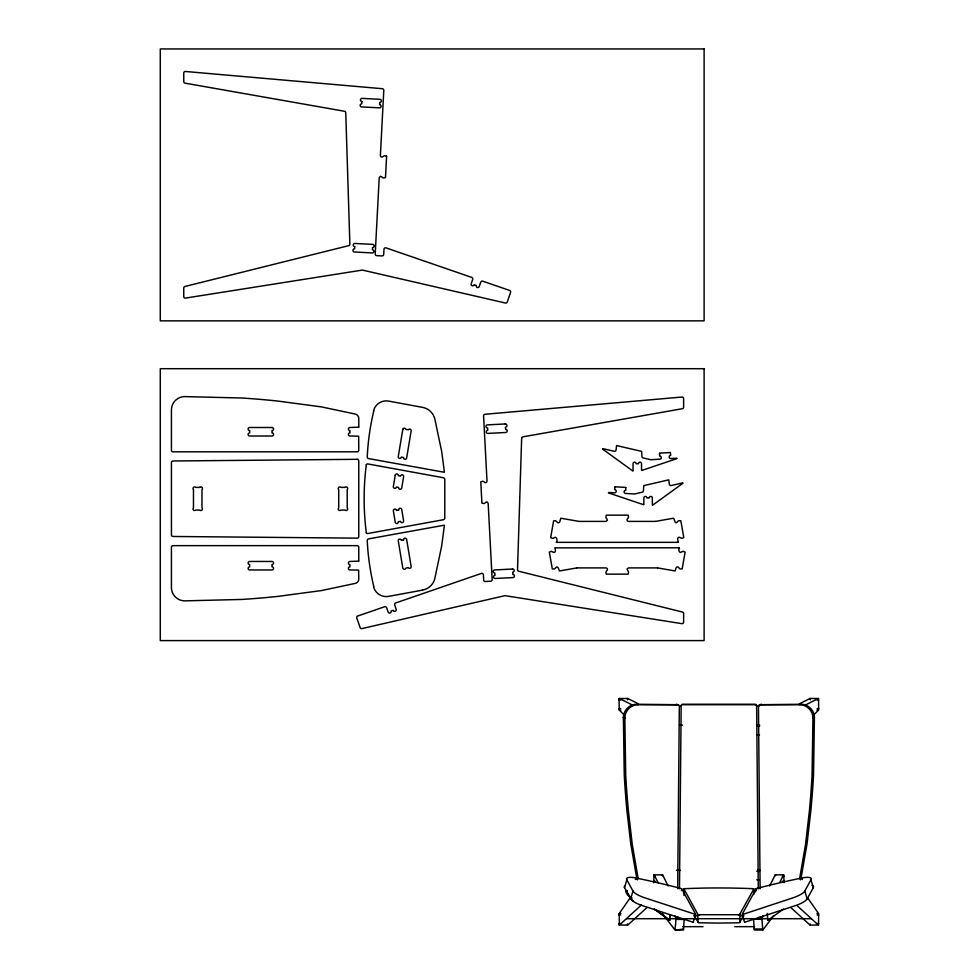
<?xml version="1.0" encoding="UTF-8"?>
<svg xmlns="http://www.w3.org/2000/svg" width="979" height="979" viewBox="0 0 979 979"><rect width="100%" height="100%" fill="white"/><g stroke="black" fill="none" stroke-linecap="round" stroke-linejoin="round"><path stroke-width="1.47" d="M684.211 918.816L683.428 930.013L674.935 930.013L662.538 913.566M816.939 913.456L818.64 913.909L818.53 925.008M619.377 925.082L619.242 913.542L630.488 897.376M818.517 698.516L818.652 709.604L816.914 710.142M677.676 888.81L679.328 706.287A1.566 1.53 -73.2 0 0 677.811 704.721L636.668 704.28A13.376 13.155 -73.2 0 0 623.366 717.326L624.259 774.903A888.002 873.317 -73.2 0 0 626.915 810.49L630.77 843.91L636.937 879.289M679.487 888.785L681.151 705.822A1.566 1.554 0 0 1 682.718 704.268L755.078 704.268A1.566 1.554 0 0 1 756.632 705.822L758.297 888.785M677.811 704.721L638.137 704.721A13.376 13.155 -73.2 0 0 624.847 717.778L625.728 775.344A888.002 873.317 -73.2 0 0 628.396 810.942L632.25 844.351L638.124 878.396M627.453 699.777L627.649 698.516M619.083 914.729L619.266 913.493L620.857 913.456M810.331 923.943L810.159 925.008M684.199 919.403L675.828 919.403C676.085 930.65 671.068 930.894 683.623 928.998M670.089 920.015L670.382 914.729M614.885 487.004L614.739 489.684A1.566 1.566 0 0 1 616.207 491.336A1.566 1.566 0 0 1 614.555 492.804L608.559 492.461M625.899 487.64L625.74 490.332A1.566 1.566 0 0 0 624.088 491.801A1.566 1.566 0 0 0 625.557 493.44L634.637 493.979L642.224 492.217A1.566 1.566 0 0 0 643.436 490.699L643.79 485.621L668.816 479.845L669.293 484.018A1.566 1.566 0 0 0 671.202 485.535L682.718 482.88M670.321 914.692L669.44 920.003L654.547 909.185M662.232 875.74L662.563 874.847L668.155 885.934M366.281 464.609L367.333 463.85L443.328 477.728A1.787 1.787 0 0 1 444.784 479.404L444.784 518.062A1.787 1.787 0 0 1 443.328 519.739L367.333 533.616L366.281 532.857M653.703 882.52L654.082 874.798L658.267 882.923M653.703 882.556L653.801 881.443L655.367 881.443M799.659 878.396L805.546 844.351L809.4 810.942A888.002 873.317 73.2 0 0 812.056 775.344L812.949 717.778A13.376 13.155 73.2 0 0 799.647 704.721L759.985 704.721A1.566 1.53 73.2 0 0 758.456 706.287L760.12 888.81M800.846 879.289L807.014 843.91L810.869 810.49A888.002 873.317 73.2 0 0 813.537 774.903L814.418 717.326A13.376 13.155 73.2 0 0 801.128 704.28L759.985 704.721M373.819 410.788L373.366 412.685A250.795 250.795 0 0 0 367.235 456.752A1.787 1.787 0 0 0 368.667 458.6L444.417 472.282L441.7 451.576L434.798 418.816A15.37 15.37 0 0 0 422.622 407.386L388.957 401.157A13.082 13.082 0 0 0 373.562 410.727M626.841 879.827L624.492 887.659L630.635 898.918L632.985 891.086L626.841 879.827A12.996 3.549 16.7 0 1 635.812 877.918M635.432 879.472L635.873 878.004L637.818 878.408A250.795 68.554 16.7 0 1 680.124 888.247L681.91 889.14L695.628 914.276L693.279 922.108M637.378 879.864L637.818 878.408M681.47 890.609L681.91 889.14M555.056 548.02L555.423 550.626A1.566 1.566 0 0 1 552.694 551.899L551.324 551.348L549.341 552.107L552.303 568.885L554.322 568.934A1.566 1.566 0 0 0 555.509 567.93C557.773 564.724 558.936 569.802 559.462 570.965L576.692 567.93M678.19 542.17L677.725 539.074A1.566 1.566 0 0 1 680.454 537.801L681.727 538.352L683.795 537.581L680.833 520.779L678.826 520.755A1.566 1.566 0 0 0 677.627 521.758C674.8 525.393 674.421 518.589 673.589 518.209L655.587 521.379M763.008 915.683L761.943 918.816L762.788 930.05L773.704 915.622M654.021 874.871L653.85 876.144L655.416 876.266M769.641 885.934L775.246 874.822L783.738 874.834L784.081 882.52M779.871 882.25L783.616 874.822M619.266 698.529L627.735 698.468L638.43 703.852M694.368 916.026L698.48 922.793L718.892 923.075L739.316 922.793L743.428 916.026M743.11 914.313L793.712 897.584A15.37 4.197 -16.7 0 0 804.75 891.098L810.955 879.827A12.996 3.549 -16.7 0 0 801.985 877.918M626.952 890.229L626.034 892.346L627.417 894.72A22.48 6.143 16.7 0 0 632.079 898.159M818.493 710.142L813.304 715.404M641.282 905.098L619.389 925.069L627.759 925.069L646.923 907.594M555.179 547.873L679.022 547.787M678.055 542.342L556.427 542.342M652.687 505.164L682.901 483.271M768.062 920.187L783.543 909.038M799.366 703.852L810.049 698.468L818.42 698.468L805.595 704.929M641.832 470.434L676.905 458.625M758.456 706.287L759.19 706.055M799.647 704.721L801.128 704.28M812.949 717.778L814.418 717.326M812.962 718.194L814.43 717.742M695.531 914.423L644.084 897.584A15.37 4.197 16.7 0 1 633.034 891.098M693.181 922.255L641.734 905.416A15.37 4.197 16.7 0 1 630.684 898.93M757.66 888.234L756.18 888.859L757.66 888.234A250.795 68.554 -16.7 0 1 799.978 878.396L801.911 878.004L802.352 879.472M422.634 590.117L388.957 596.309A13.082 13.082 0 0 1 373.562 586.739M659.699 453.142L670.26 452.531M676.819 458.196L670.823 458.539A1.566 1.566 0 0 1 669.183 457.071A1.566 1.566 0 0 1 670.652 455.419L670.493 452.739M684.774 888.675L684.774 888.675A266.276 89.052 0 0 1 753.01 888.699L753.781 888.92M699.569 914.937L698.26 914.716L739.5 914.729L753.781 889.03L753.781 894.537M738.215 914.937L739.904 914.447L739.904 922.451M579.152 521.403L606.025 521.403L607.408 520.253L606.686 518.491A1.566 1.566 0 0 1 605.903 517.145L606.307 515.162L628.163 515.162L628.555 517.34L627.784 518.491A1.566 1.566 0 0 0 628.567 521.403L655.318 521.403M576.961 567.906L605.903 567.906A1.566 1.566 0 0 1 606.686 570.818L605.903 572.079L606.307 574.147L628.163 574.147L628.567 572.177A1.566 1.566 0 0 0 627.784 570.818L627.062 569.068L628.445 567.906L657.521 567.906M620.649 700.022L619.083 700.022L619.205 709.922L624.626 715.551M817.147 700.022L818.713 700.022M681.151 705.822L681.151 706.251A1.566 1.554 0 0 1 682.718 704.709L755.078 704.709A1.566 1.554 0 0 1 756.632 706.251L756.632 705.822M620.649 708.6C618.251 707.217 618.789 711.549 620.87 710.142M817.147 708.6L818.713 708.6M679.536 725.194L682.571 725.194M756.73 725.194L759.765 725.194M756.975 734.764L759.496 734.788M676.416 870.294L680.283 870.294M757.513 870.294L760.083 870.294M756.767 871.334L759.447 871.334M654.205 874.871L662.575 874.871M782.38 876.266L783.946 876.266M756.767 879.815L759.374 879.815M782.417 881.443L783.995 881.443M753.206 891.796L755.568 891.796M619.083 914.973L620.649 914.973M817.147 914.973L818.713 914.973M693.842 915.806L696.877 915.806M740.907 915.806L743.942 915.806M678.802 917.421L675.657 917.421L674.788 915.683M758.468 917.421L762.127 917.421M626.609 918.706L811.187 918.706M753.573 918.816L761.956 919.403M620.649 923.527L619.083 923.772M817.147 923.527L818.713 923.527M682.669 926.66L703.044 926.66M734.752 926.66L754.589 926.66M753.597 919.403L754.173 928.998L762.531 928.998M762.849 930.013L754.368 930.013L754.173 928.998M757.244 726.283L759.496 726.308M744.664 922.255L796.062 905.416A15.37 4.197 -16.7 0 0 807.1 898.93M753.01 888.675L753.695 888.834M615.13 486.796L625.691 487.407M626.964 890.755L626.168 891L632.214 900.313L633.548 901.023M578.883 521.379L560.796 518.209L559.853 521.501A1.566 1.566 0 0 1 556.843 521.758L555.742 520.779L553.624 520.816L550.675 537.63L552.56 538.328A1.566 1.566 0 0 0 554.016 537.801C556.549 535.586 557.981 540.641 556.305 542.195M657.79 567.93L675.094 570.965L675.951 568.199A1.566 1.566 0 0 1 678.961 567.93L679.964 568.897L682.179 568.885L685.129 552.107L683.244 551.373A1.566 1.566 0 0 0 681.788 551.899C679.414 554.09 677.921 549.415 679.438 548.093M602.66 448.615L614.176 451.27A1.566 1.566 0 0 0 616.097 449.753L616.574 445.58L641.6 451.356L641.943 456.434A1.566 1.566 0 0 0 643.154 457.952L650.754 459.714L659.822 459.188A1.566 1.566 0 0 0 661.29 457.536A1.566 1.566 0 0 0 659.638 456.067L659.491 453.375M636.668 704.28L638.137 704.721M623.366 717.326L624.847 717.778M623.354 717.742L624.835 718.194M608.473 492.89L643.546 504.699M619.377 698.468L632.52 705.088M654.241 909.038L669.734 920.187M602.489 449.006L632.691 470.911M797.322 905.844L818.395 925.069L810.025 925.069L790.873 907.594M775.356 874.81L775.552 875.74M807.846 898.147L818.53 913.493M627.612 924.971L627.453 923.943M810.147 698.516L810.343 699.777M619.23 924.935L619.095 923.992M810.955 879.827L813.304 887.659L807.149 898.918L804.799 891.086M799.965 878.408L800.406 879.864M756.326 890.609L756.118 888.895L742.155 914.276L744.505 922.108M373.819 586.678L373.366 584.769A250.795 250.795 0 0 1 367.235 540.714A1.787 1.787 0 0 1 368.667 538.866L444.417 525.172L441.7 545.89L434.798 578.65A15.37 15.37 0 0 1 422.622 590.068M767.328 913.407L767.695 920.015M697.892 922.451L697.892 914.447L684.015 889.03L684.015 895.54M652.332 504.993L652.332 497.993A1.566 1.566 0 0 0 650.778 496.426A1.566 1.566 0 0 0 649.212 497.993L646.96 497.993A1.566 1.566 0 0 0 645.394 496.426A1.566 1.566 0 0 0 643.839 497.993L643.839 504.491M641.539 470.226L641.539 463.728A1.566 1.566 0 0 0 639.985 462.161A1.566 1.566 0 0 0 638.418 463.728L636.166 463.728A1.566 1.566 0 0 0 634.612 462.161A1.566 1.566 0 0 0 633.046 463.728L633.046 470.728M782.564 881.443A1.566 1.53 73.2 0 1 783.946 882.568M366.33 532.845A266.276 266.276 0 0 1 366.33 464.621M676.33 704.28A1.566 1.53 -73.2 0 1 677.798 705.406M653.85 882.568A1.566 1.53 -73.2 0 1 655.196 881.443M624.565 887.672A12.996 3.549 16.7 0 1 625.104 885.665M759.985 705.406A1.566 1.53 73.2 0 1 761.454 704.28M784.069 881.002A1.566 1.53 73.2 0 1 784.632 881.173M812.068 885.444A12.996 3.549 -16.7 0 1 813.231 887.672M675.84 918.816L675.706 917.531L675.84 918.938M619.083 699.936L619.23 698.602L619.083 700.022M386.595 156.187L385.481 177.603L383.474 177.945A1.566 1.566 0 0 1 382.165 177.101L380.452 176.281L379.216 177.725L375.214 254.014A1.566 1.566 0 0 0 376.695 255.654L382.067 255.935A1.566 1.566 0 0 0 383.707 254.454L383.976 249.278A1.566 1.566 0 0 1 386.044 247.883L471.743 277.4A1.566 1.566 0 0 1 472.71 279.382L471.217 283.714A1.566 1.566 0 0 0 472.184 285.697A1.566 1.566 0 0 0 474.179 284.73L476.308 285.464A1.566 1.566 0 0 0 477.275 287.447A1.566 1.566 0 0 0 479.257 286.48L480.75 282.148A1.566 1.566 0 0 1 482.733 281.181L509.606 290.433A1.566 1.566 0 0 1 510.573 292.415L507.269 302.022A1.566 1.566 0 0 1 505.445 303.025L362.683 270.143A1.566 1.566 0 0 0 362.095 270.131L185.569 298.081A1.566 1.566 0 0 1 183.758 296.539L183.758 287.997A1.566 1.566 0 0 1 184.945 286.48L348.683 245.656A1.566 1.566 0 0 0 349.87 244.089L345.746 112.756A1.566 1.566 0 0 0 344.449 111.263L185.055 83.154A1.566 1.566 0 0 1 183.758 81.624L183.758 73.033A1.566 1.566 0 0 1 185.459 71.479L382.373 88.71A1.566 1.566 0 0 1 383.792 90.349L380.39 155.453A1.566 1.566 0 0 0 383.254 156.383L384.441 155.673L386.595 156.187M521.648 438.323L517.524 569.656A1.566 1.566 0 0 0 518.699 571.222L682.436 612.046A1.566 1.566 0 0 1 683.623 613.564L683.623 622.106A1.566 1.566 0 0 1 681.825 623.647L505.299 595.697A1.566 1.566 0 0 0 504.699 595.709L361.936 628.591A1.566 1.566 0 0 1 360.113 627.588L356.809 617.982A1.566 1.566 0 0 1 357.776 615.999L384.649 606.747A1.566 1.566 0 0 1 386.632 607.714L388.125 612.046A1.566 1.566 0 0 0 390.107 613.013A1.566 1.566 0 0 0 391.074 611.031L393.215 610.296A1.566 1.566 0 0 0 395.198 611.263A1.566 1.566 0 0 0 396.165 609.281L394.672 604.949A1.566 1.566 0 0 1 395.638 602.966L481.338 573.449A1.566 1.566 0 0 1 483.406 574.844L483.675 580.033A1.566 1.566 0 0 0 485.315 581.502L490.687 581.22A1.566 1.566 0 0 0 492.168 579.58L488.166 503.292L486.93 501.848L485.217 502.668A1.566 1.566 0 0 1 483.907 503.512L481.901 503.169L480.787 481.754L482.941 481.24L484.128 481.949A1.566 1.566 0 0 0 487.004 481.019L483.589 415.916A1.566 1.566 0 0 1 485.009 414.276L681.922 397.046A1.566 1.566 0 0 1 683.623 398.6L683.623 407.191A1.566 1.566 0 0 1 682.339 408.72L522.933 436.83A1.566 1.566 0 0 0 521.648 438.323M358.767 427.064L358.767 418.425A4.454 4.454 0 0 0 355.512 414.129L321.479 406.897L277.791 401.06A888.002 888.002 0 0 0 242.143 398.025L184.493 396.593A13.376 13.376 0 0 0 171.423 409.968L171.423 450.254A1.566 1.566 0 0 0 172.989 451.821L357.2 451.821A1.566 1.566 0 0 0 358.767 450.254L358.669 436.169L349.944 436.01A1.566 1.566 0 0 1 348.389 434.443A1.566 1.566 0 0 1 349.944 432.877L349.944 430.625A1.566 1.566 0 0 1 348.389 429.071A1.566 1.566 0 0 1 349.944 427.505L358.755 427.162M358.767 561.016L358.767 547.212A1.566 1.566 0 0 0 357.2 545.646L172.989 545.646A1.566 1.566 0 0 0 171.423 547.212L171.423 587.486A13.376 13.376 0 0 0 184.493 600.873L242.143 599.429A888.002 888.002 0 0 0 277.791 596.407L321.479 590.57L355.512 583.337A4.454 4.454 0 0 0 358.767 579.042L358.62 570.072L349.944 569.962A1.566 1.566 0 0 1 348.389 568.395A1.566 1.566 0 0 1 349.944 566.829L349.944 564.577A1.566 1.566 0 0 1 348.389 563.023A1.566 1.566 0 0 1 349.944 561.457L358.755 561.114M361.936 101.51L361.814 103.811A1.566 1.566 0 0 0 360.174 105.291A1.566 1.566 0 0 0 361.655 106.931L379.473 107.837A1.566 1.566 0 0 0 381.112 106.356A1.566 1.566 0 0 0 379.632 104.716L379.754 102.416A1.566 1.566 0 0 0 381.394 100.935A1.566 1.566 0 0 0 379.913 99.295L362.083 98.389A1.566 1.566 0 0 0 360.456 99.87A1.566 1.566 0 0 0 361.936 101.51M354.704 246.573L354.594 248.886A1.566 1.566 0 0 0 352.954 250.367A1.566 1.566 0 0 0 354.435 252.007L372.253 252.912A1.566 1.566 0 0 0 373.892 251.432A1.566 1.566 0 0 0 372.412 249.792L372.522 247.479A1.566 1.566 0 0 0 374.162 245.998A1.566 1.566 0 0 0 372.681 244.371L354.863 243.465A1.566 1.566 0 0 0 353.223 244.934A1.566 1.566 0 0 0 354.704 246.573M395.235 475.243L393.35 486.551A1.566 1.566 0 0 0 394.635 488.35A1.566 1.566 0 0 0 396.434 487.065L398.661 487.432A1.566 1.566 0 0 0 399.946 489.231A1.566 1.566 0 0 0 401.733 487.946L403.617 476.626A1.566 1.566 0 0 0 402.332 474.839A1.566 1.566 0 0 0 400.533 476.124L398.318 475.745A1.566 1.566 0 0 0 397.033 473.958A1.566 1.566 0 0 0 395.235 475.243M402.785 429.438L398.269 456.569A1.566 1.566 0 0 0 399.53 458.368A1.566 1.566 0 0 0 401.341 457.12L403.556 457.499A1.566 1.566 0 0 0 404.865 459.249A1.566 1.566 0 0 0 406.652 457.964L411.168 430.833A1.566 1.566 0 0 0 408.292 429.793L405.857 429.377A1.566 1.566 0 0 0 402.785 429.438M684.027 888.895L684.639 888.687L684.052 888.883M398.661 510.022L396.434 510.402A1.566 1.566 0 0 0 394.635 509.117A1.566 1.566 0 0 0 393.35 510.903L395.235 522.223A1.566 1.566 0 0 0 397.033 523.508A1.566 1.566 0 0 0 398.318 521.709L400.533 521.342A1.566 1.566 0 0 0 402.332 522.627A1.566 1.566 0 0 0 403.617 520.828L401.733 509.521A1.566 1.566 0 0 0 399.946 508.236A1.566 1.566 0 0 0 398.661 510.022M403.556 539.967L401.341 540.335A1.566 1.566 0 0 0 399.53 539.099A1.566 1.566 0 0 0 398.269 540.897L402.785 568.028A1.566 1.566 0 0 0 405.857 568.077L408.292 567.673A1.566 1.566 0 0 0 411.168 566.621L406.652 539.49A1.566 1.566 0 0 0 404.865 538.205A1.566 1.566 0 0 0 403.556 539.967M505.299 423.956L487.481 424.862A1.566 1.566 0 0 0 486 426.501A1.566 1.566 0 0 0 487.64 427.982L487.75 430.283A1.566 1.566 0 0 0 486.269 431.923A1.566 1.566 0 0 0 487.909 433.403L505.727 432.498A1.566 1.566 0 0 0 507.208 430.858A1.566 1.566 0 0 0 505.568 429.377L505.458 427.077A1.566 1.566 0 0 0 506.938 425.437A1.566 1.566 0 0 0 505.299 423.956M512.519 569.032L494.701 569.937A1.566 1.566 0 0 0 493.22 571.565A1.566 1.566 0 0 0 494.86 573.045L494.97 575.358A1.566 1.566 0 0 0 493.502 576.998A1.566 1.566 0 0 0 495.129 578.479L512.947 577.573A1.566 1.566 0 0 0 514.428 575.933A1.566 1.566 0 0 0 512.8 574.453L512.678 572.14A1.566 1.566 0 0 0 514.159 570.512A1.566 1.566 0 0 0 512.519 569.032M357.2 459.31L172.989 460.987A1.566 1.566 0 0 0 171.435 462.553L171.435 534.913A1.566 1.566 0 0 0 172.989 536.468L357.2 538.144A1.566 1.566 0 0 0 358.767 536.59L358.767 460.876A1.566 1.566 0 0 0 357.2 459.31M704.109 48.95L160.287 48.95L160.287 320.855L704.109 320.855L704.109 48.95M704.109 368.691L160.287 368.691L160.287 640.596L704.109 640.596L704.109 368.691M271.991 427.505L249.694 427.505A1.566 1.566 0 0 0 248.128 429.071A1.566 1.566 0 0 0 249.694 430.625L249.694 432.877A1.566 1.566 0 0 0 248.128 434.443A1.566 1.566 0 0 0 249.694 436.01L271.991 436.01A1.566 1.566 0 0 0 273.557 434.443A1.566 1.566 0 0 0 271.991 432.877L271.991 430.625A1.566 1.566 0 0 0 273.557 429.071A1.566 1.566 0 0 0 271.991 427.505M199.765 487.395L195.69 487.395A1.566 1.566 0 0 0 193.475 487.395A1.566 1.566 0 0 0 193.475 489.61L193.475 507.856A1.566 1.566 0 0 0 193.475 510.059A1.566 1.566 0 0 0 195.69 510.059L199.765 510.059A1.566 1.566 0 0 0 201.98 510.059A1.566 1.566 0 0 0 201.98 507.856L201.98 489.61A1.566 1.566 0 0 0 201.98 487.395A1.566 1.566 0 0 0 199.765 487.395M345.012 487.395L340.925 487.395A1.566 1.566 0 0 0 338.722 487.395A1.566 1.566 0 0 0 338.722 489.61L338.722 507.856A1.566 1.566 0 0 0 338.722 510.059A1.566 1.566 0 0 0 340.925 510.059L345.012 510.059A1.566 1.566 0 0 0 347.215 510.059A1.566 1.566 0 0 0 347.215 507.856L347.215 489.61A1.566 1.566 0 0 0 347.215 487.395A1.566 1.566 0 0 0 345.012 487.395M271.991 561.457L249.694 561.457A1.566 1.566 0 0 0 248.128 563.023A1.566 1.566 0 0 0 249.694 564.577L249.694 566.829A1.566 1.566 0 0 0 248.128 568.395A1.566 1.566 0 0 0 249.694 569.962L271.991 569.962A1.566 1.566 0 0 0 273.557 568.395A1.566 1.566 0 0 0 271.991 566.829L271.991 564.577A1.566 1.566 0 0 0 273.557 563.023A1.566 1.566 0 0 0 271.991 561.457"/></g></svg>
